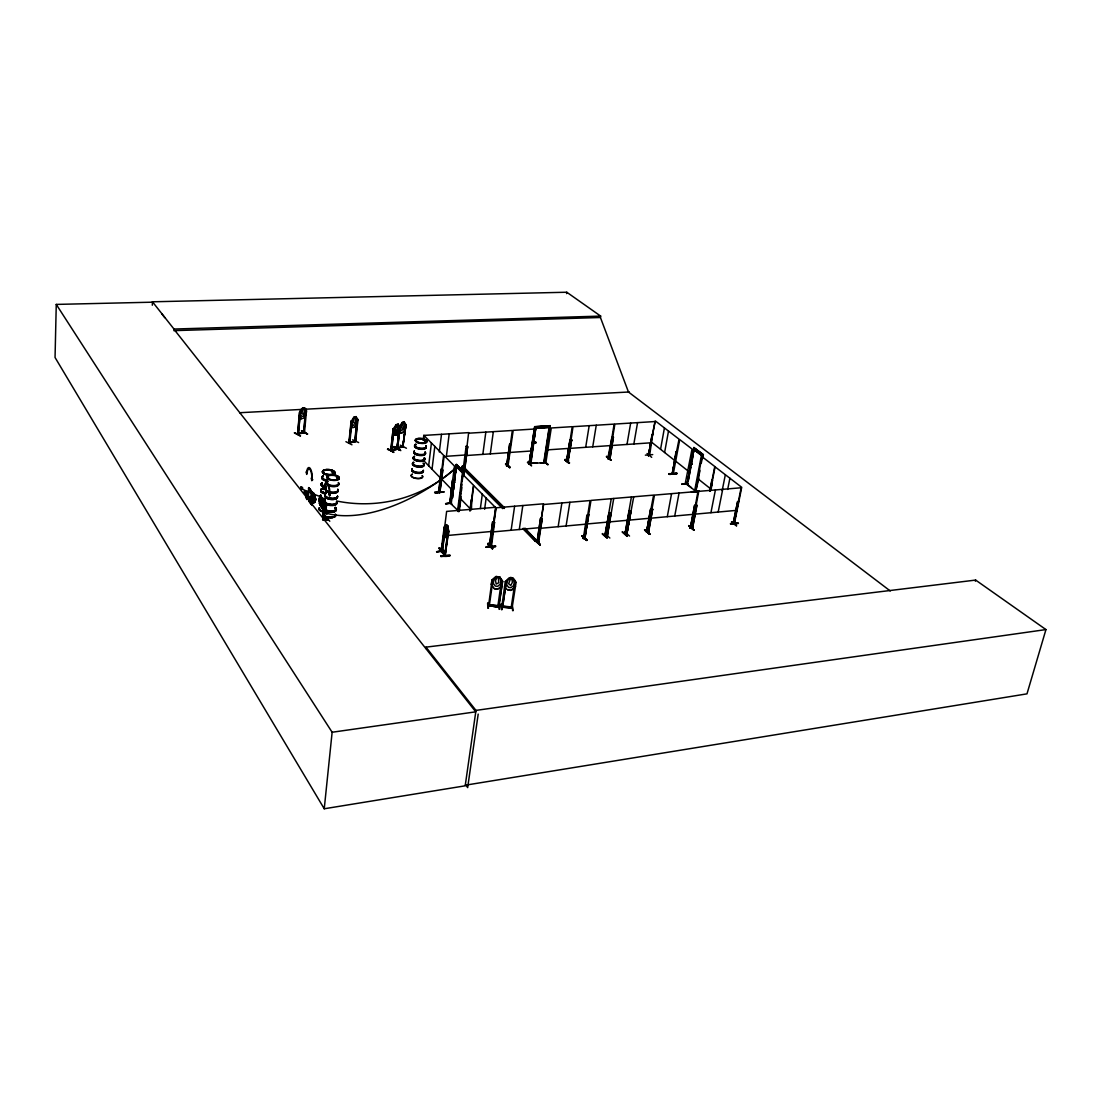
<?xml version="1.0" encoding="UTF-8"?>
<svg xmlns="http://www.w3.org/2000/svg" width="1101" height="1101" viewBox="0 0 1101 1101"><rect width="100%" height="100%" fill="white"/><g stroke="black" fill="none" stroke-linecap="round" stroke-linejoin="round"><path stroke-width="1.5" d="M152.599 302.183L56.261 304.413L55.05 357.495L324.244 808.767L465.2 785.811L475.962 710.406L425.977 647.14L975.651 580.076L1045.95 629.579L1026.985 693.85L465.296 785.206M306.89 492.353L306.904 499.455M489.917 546.344L493.441 521.819L492.629 521.888L489.326 546.013L490.179 545.972M152.31 305.225L152.475 301.798L566.781 292.233L600.651 316.097L600.43 317.501L628.465 392.011L890.269 590.976M152.475 301.798L173.972 329.048L173.889 330.644L600.43 317.501M394.186 428.55L393.181 428.716L390.676 450.777L397.282 449.084L400.337 426.197L397.475 449.249L390.924 450.901L393.181 428.716M399.58 427.216L396.869 449.387L398.823 433.326M405.526 424.821L402.856 446.951L405.966 424.807M687.96 483.821L681.904 483.862M320.405 504.63L320.529 504.74A6.248 2.642 5.3 0 1 320.033 502.111M499.083 605.784L498.12 605.633L497.776 606.761L501.423 580.984L502.538 581.314L499.593 576.993L496.028 576.594L491.858 580.282L491.294 584.328M300.394 411.912L299.486 412.228L297.518 434.276L304.482 432.652L306.505 410.673M298.426 433.436L297.71 434.386L299.678 412.338C300.215 408.746 305.376 405.099 306.422 410.714L306.188 414.169L303.559 418.201L301.261 418.779L299.431 415.82M300.545 435.872L294.655 432.693M301.454 431.041L307.317 434.097L301.812 430.904M301.536 430.615L307.688 434M303.546 432.665L305.527 410.742L306.339 410.687M303.848 432.803L305.775 410.59M303.642 432.665L304.303 431.716L304.371 432.679M304.358 492.491L304.468 491.142L305.541 492.133C306.023 495.56 303.174 490.619 305.417 493.496M304.605 492.477L304.729 491.115M305.156 493.509L304.468 491.142M306.711 492.505L307.055 491.5L307.702 493.152L306.312 492.78L307.083 492.959M305.954 497.611L306.532 492.808M306.174 497.9L306.326 492.532M306.436 497.969L306.601 493.152M306.615 499.083L306.807 491.514M337.897 477.793L337.58 477.022L336.534 477.655M306.931 499.496L307.729 492.904L306.973 492.477M308.156 496.083L308.5 496.854L308.652 487.592L314.336 495.257L309.009 487.743M313.62 502.056L313.276 503.226L307.95 495.491L308.61 496.661L307.785 496.386L308.913 488.17M311.583 504.671L309.051 501.23L312.312 505.4M310.909 496.51C314.143 508.001 309.821 496.744 311.28 493.496C315.037 489.766 315.904 499.441 315.12 501.822L313.441 503.033L312.051 501.175M315.106 500.528L313.455 496.262L313.193 499.193L314.996 500.542M319.18 500.859L319.469 497.817L321.272 496.592L323.873 503.171L323.584 506.226L321.767 507.437L319.18 500.859L321.671 505.4L322.896 502.565L321.148 498.175A6.262 2.629 5.3 0 1 320.639 495.574M324.492 511.084L319.909 504.437L325.91 511.497L326.667 503.377L325.841 502.992L326.171 504.313L320.652 496.455L326.309 502.896M326.171 504.313L320.652 496.455M323.887 509.887L320.24 504.409M326.102 504.23L320.983 496.427M321.767 508.249L322.166 506.845L322.882 509.295L321.767 508.249L322.166 506.845M322.621 509.309L323.006 507.905M322.593 498.464L323.556 506.13L321.753 507.313M323.653 508.139L325.07 508.786L324.217 508.855A6.193 2.629 5.3 0 0 332.984 510.947A6.207 2.642 5.3 0 0 335.172 507.244A6.193 2.629 5.3 0 1 332.984 510.947A6.207 2.642 5.3 0 1 324.313 508.855M322.634 519.741L323.873 508.428M323.033 518.433L324.038 508.621L323.144 520.112L328.208 519.672M324.052 508.111L324.41 507.093L323.419 519.576M445.065 555.399L448.713 531.494M325.07 508.786L324.355 507.781L324.864 508.8M325.263 511.043L326.268 503.997L325.511 511.704L319.909 504.437M325.469 511.704L326.254 502.964M327.795 518.846L323.047 519.507M327.781 519.218L322.896 519.369M333.851 472.535L332.571 472.178M333.52 472.453L332.64 472.081M333.768 472.136L332.929 472.068M329.791 521.255L326.336 517.195M444.735 555.427L448.024 530.751L447.832 526.195L446.345 524.613L444.914 530.723L446.442 534.976L447.653 533.668M444.9 554.601L445.134 554.973M345.92 441.68L351.962 444.79M352.086 420.871L351.095 421.132L348.838 443.18L355.637 441.529L354.701 441.584L356.985 419.591L357.88 419.577L356.985 419.591M349.788 443.125L351.976 420.816L349.1 443.29L351.315 421.229L353.848 417.169L356.105 416.591L356.779 419.853M328.208 477.806L327.754 478.357L328.676 478.123M352.623 439.808L358.637 442.561M355.43 441.377L357.577 419.44M355.637 441.529L357.949 419.522M441.088 551.436L445.148 555.895M328.291 477.972L328.69 478.398M324.244 808.767L332.13 732.248L56.261 304.413M323.267 472.99L324.038 472.962M387.855 448.781L393.745 452.442L387.841 448.781M391.213 450.598L394.034 428.468L391.626 450.722M391.557 450.736L391.502 449.786M394.832 435.322L392.919 432.349L394.832 435.322L396.002 424.793L393.442 428.881M393.497 447.034L400.035 450.061L393.814 446.841M394.585 447.102L400.805 450.626M438.845 491.018L439.051 492.216L443.607 455.264L423.802 435.335L423.224 440.18M439.175 491.363L438.391 490.977L439.01 492.175M397.062 434.675L399.704 430.711L397.089 434.757L394.805 435.198L397.089 434.757L398.273 424.243L395.961 424.848L394.254 431.248L395.493 432.954L396.952 432.597L398.631 430.147M396.993 449.346L399.154 427.257L400.103 427.202M405.498 428.289L403.035 432.363L400.929 432.996L399.168 430.009L400.2 426.417M397.819 447.777L397.654 448.41M400.255 445.134L406.434 448.245M441.515 468.943L438.749 492.23L441.212 468.971M402.994 446.125L402.787 446.951L405.87 424.862M402.622 446.772L406.035 424.835L404.218 421.889L404.893 425.179M423.321 440.262L423.899 435.418L468.654 432.624L464.237 469.177M428.661 465.778L431.413 443.001M432.032 469.274L434.812 446.428M439.313 452.002L441.501 434.317M434.606 492.574L443.386 492.037L434.689 492.161M435.418 492.794L444.047 491.775L435.322 492.766M442.492 473.292L442.74 469.714L439.767 492.821L442.065 476.678M449.194 433.835L446.387 456.296L465.737 454.961M445.63 550.596L436.615 551.807L445.905 550.39M425.798 648.503L425.977 647.14M443.084 552.743C436.381 542.752 438.941 550.541 445.313 555.055M441.171 550.596L442.561 550.5L441.184 550.486L441.061 551.477L444.198 527.131L445.01 527.503L444.198 527.131M440.785 555.881C449.153 557.849 457.039 553.445 440.813 555.964M441.694 549.482L442.698 549.578L441.529 551.876L446.634 511.401L495.643 507.272L490.413 546.399M441.35 551.794L445.052 527.173M444.721 532.898L442.437 550.528L444.584 532.733M452.483 480.05L450.075 503.267M439.478 547.706L443.497 552.633M452.772 480.022L450.061 503.308L449.827 502.51M453.254 481.77L454.355 482.389M458.291 510.809L451.176 504.038L456.268 464.484L464.374 472.191L463.948 475.467M454.176 482.169L454.754 480.6M445.107 555.922L448.424 530.792M452.291 498.395L456.64 464.457M447.832 526.195L448.602 531.494L447.901 531.122L445.107 555.881M452.635 497.666L453.048 494.459M453.653 489.642L454.245 485.981M454.741 482.321L454.699 482.059M455.305 477.793L453.97 481.701M455.814 472.893L456.654 466.287M447.859 526.113L444.859 536.242L446.263 537.77L448.258 535.389L448.754 531.508L447.763 526.127L446.455 524.723M461.663 467.209L462.31 466.163L466.48 470.292L462.365 466.191M457.534 510.864L462.461 472.99L456.007 466.384L463.232 472.935L462.172 481.178M502.758 508.621L463.191 469.081L466.136 446.277L467.003 446.359L466.136 446.277M458.47 511.222L462.737 474.38L473.485 485.197L470.058 510.933M463.328 468.627L463.576 467.801C463.727 467.54 463.59 468.214 465.007 468.517M458.126 511.525L461.801 484.468M464.016 468.186L464.168 467.608M458.429 511.497L460.741 493.62M460.755 496.138L458.759 511.428L460.782 496.785M461.415 491.032L461.856 487.633M463.411 475.742L463.851 472.343L456.337 464.801M464.209 469.164L466.879 446.827L467.622 446.772L464.801 469.136L463.92 468.998L493.606 497.693M463.562 475.494L463.989 472.219L456.268 464.484M464.677 468.957L467.622 446.772M460.947 498.395L459.241 511.497L458.346 510.988M461.622 467.251L465.847 470.953L462.117 466.783M469.866 510.74L471.379 499.427M470.567 510.121L473.719 485.582L496.083 508.084L490.702 546.812L493.922 522.686M470.87 510.093C472.384 509.116 470.733 498.354 472.164 500.377M482.83 454.383L485.83 432.129M480.366 508.552L482.307 494.225M490.303 453.873L493.331 431.661M484.619 509.268L486.147 498.092M486.119 547.28C497.721 547.266 500.418 544.747 486.133 546.784M488.335 543.853L492.546 548.821L487.784 544.348M489.532 546.013L492.629 521.888M493.771 522.535L494.583 522.452L491.459 546.578L491.583 545.683L490.083 545.573M492.519 547.61L488.183 543.11L492.904 547.995M505.51 464.099L509.873 467.732L505.951 464.071M506.199 463.411L510.066 467.072M495.092 545.89L495.257 546.633M507.382 466.026L506.639 466.067L509.694 443.978L510.547 444.061L507.396 466.04L512.323 430.477L468.654 433.202M506.639 466.067L507.644 465.2L506.639 465.104M492.973 580.021L489.271 605.977C486.339 602.591 495.684 608.812 498.918 606.665M534.618 429.018L513.204 430.353L508.043 465.613M492.931 580.365L491.996 580.337L488.527 605.908L488.472 604.944M488.445 608.316L488.087 603.059M478.192 714.109L467.664 787.6L465.833 785.123M499.73 609.362L498.918 603.761M491.858 580.282L496.028 576.539L499.661 576.896L502.662 581.342L498.753 606.912L502.538 581.314M499.138 609.362L498.849 603.706M511.125 530.269L514.607 506.24M500.859 604.38L501.808 609.61L501.505 603.967L500.845 604.435M512.282 608.179L501.739 607.188L501.973 606.004L502.84 606.321M506.432 581.383L502.579 606.995M506.377 581.755L502.579 607.023M527.434 462.324L531.604 465.874L527.64 462.255M519.287 529.512L522.81 505.538M550.156 426.059L535.031 427.009L529.044 464.237L534.687 426.651L529.113 464.264L532.512 442.272M537.137 462.929L530.572 463.383L544.059 462.792L549.399 427.422L535.829 427.904L530.476 463.549L535.747 427.821L549.193 426.995L543.729 462.599L544.844 462.516L550.211 425.688L534.687 426.651M530.902 463.7L535.802 427.904L549.055 427.119M535.292 442.74C537.123 441.639 535.292 444.639 534.907 442.244M535.251 442.905L535.196 442.189M512.405 607.078L511.428 606.94L511.098 608.055L514.938 582.594C517.952 583.337 511.993 575.438 509.446 577.86L505.276 581.603L501.739 607.188M513.094 610.697L512.13 605.013L512.598 610.587M566.575 293.609L566.781 292.233M545.835 462.874L551.284 427.972L572.231 426.665L566.809 461.512M524.929 528.108L536.82 540.811L535.114 540.963L523.236 528.26M535.045 540.646L535.609 540.109L539.999 544.995L535.058 540.632L539.944 544.871M535.788 539.779L540.192 544.155M544.912 461.594L547.83 464.691M544.844 461.938L547.94 464.292M541.32 518.31L540.522 518.392L536.985 542.215L538.774 541.761M538.045 542.876L542.174 518.956L541.389 519.025L537.88 542.889L538.1 542.009M583.365 538.568C584.796 536.366 582.223 538.279 583.957 538.499L590.053 500.556L543.605 504.492L537.687 542.71L538.595 542.6L542.174 518.956M538.94 541.912L538.706 542.807M565.556 459.337L565.061 459.819L569.616 462.915M566.451 461.525L570.015 439.781L566.547 461.333M567.813 461.649L573.015 426.679L614.152 424.105L608.454 458.525M568.322 461.443L567.538 461.498L571.639 439.863L567.786 461.636M571.639 439.863L568.116 461.415M558.152 526.691L561.882 502.951M566.093 525.961L569.878 502.262M585.691 447.295L589.186 425.66M592.737 446.813L596.26 425.22M586.792 540.44L581.782 535.733L586.406 540.398M582.319 535.843L587.012 539.738M583.984 537.453L582.98 538.389L584.039 538.485L587.851 515.062L586.916 514.979L583.337 538.54M588.457 514.607L585.03 537.949M650.512 509.102L646.521 532.237L653.609 495.106L590.989 500.405L584.796 538.183L588.842 514.58M585.168 537.095L585.14 538.141M611.22 460.301L606.486 456.392L611.124 460.259M607.009 456.392L606.417 456.832L610.821 460.287M608.578 457.755L607.931 458.718M611.95 437.193L607.752 458.704L608.468 457.741M648.296 455.621L655.012 421.545L614.881 424.05L609.17 458.608L609.995 457.644M610.009 458.539L613.367 437.097L610.009 458.553M602.495 533.531L607.133 537.825M605.247 536.228L609.046 512.777L604.697 536.063L605.385 535.568M604.958 533.765L609.844 538.017M604.931 536.228L611.261 498.684M610.752 512.639L607.036 536.063M607.367 536.008L610.917 512.777M606.94 536.022L611.124 512.598M607.325 536.036L613.725 498.478M626.992 444.46L630.667 423.073M633.859 443.978L637.562 422.633M622.45 531.645L627.157 535.898M629.538 536.049L624.817 531.811M629.125 511.002L625.107 534.109M631.396 496.991L624.914 534.315M631.066 510.823L626.827 534.164L630.694 510.864M633.736 496.785L626.744 534.123L630.859 511.002M645.365 455.153L652.714 454.603M651.696 457.342L647.058 453.502M652.04 434.523L652.865 434.592L652.04 434.523L648.558 455.773L649.053 454.121L649.673 455.236L652.714 433.835L653.361 434.124M648.544 455.759L652.205 434.647M648.434 455.745L655.274 420.899L679.056 439.175L672.188 473.416M660.559 449.304L664.426 427.931M646.548 532.251L650.677 509.24M646.493 531.205L646.893 532.251M691.167 528.219L697.965 491.418L654.448 495.106L647.801 532.347L648.682 531.274M648.406 532.113L652.632 509.144L648.585 532.32L647.636 532.168L648.53 532.113M649.301 534.15L644.498 529.898L649.329 533.751M664.605 452.497L668.513 431.069M644.856 530.2L650.127 534.384L645.379 529.705M669.656 474.462L677.211 473.416L669.656 474.338M676.207 452.002L672.436 473.843L675.945 452.029L676.62 452.332L675.945 452.029M676.358 452.346L672.339 473.788M673.234 474.187L679.716 439.574L692.034 449.029L685.194 483.779M667.289 516.699L671.569 493.661M674.734 516.025L679.056 493.028M690.382 463.961L691.414 463.879M686.983 484.247L693.809 447.556L703.374 454.603L702.727 457.961M695.295 490.798L686.983 484.619L693.878 447.859L702.878 454.754M691.469 487.688L687.203 484.123L694.139 447.543M688.084 481.412L690.836 466.879L688.139 481.44M692.983 455.566L691.043 464.127M691.483 464.416L693.08 455.429M694.249 449.236L693.658 452.332L694.208 449.112L702.204 455.236L695.405 492.009L699.823 471.366M691.745 464.388L691.524 463.535M691.923 464.278L691.621 463.838M698.942 491.307L691.373 491.954L699.066 491.335M694.621 490.853L701.433 455.36L693.685 449.332L701.433 455.36M694.002 530.145L688.731 525.631M695.35 491.982L699.617 469.989L695.144 491.803M701.282 463.067L703.044 454.63L693.809 447.556M695.832 491.363L698.86 478.04M690.107 528.136L691.139 527.228M690.272 528.287L694.566 505.414L695.46 505.497L690.355 528.274L694.566 505.414M691.965 528.15L696.066 505.29L696.961 505.359L692.543 528.108L691.813 528.163L698.75 491.349L741.124 487.771L733.872 524.131L732.963 524.048L737.615 501.588L733.142 524.186M696.782 505.221L692.515 528.095C693.589 526.76 690.85 527.228 692.777 527.269M694.167 530.131L688.689 525.59L693.644 529.719M709.663 491.239L711.907 479.83M709.925 491.225L714.769 466.494L701.929 456.626M710.53 490.151L715.086 466.852L741.73 487.316L734.408 523.539L733.569 523.113L734.367 523.484M710.695 490.509L712.443 480.353L710.971 490.495M710.929 512.708L715.416 489.945M722.16 490.674L725.339 474.724M718.182 512.048L722.71 489.326M727.665 489.436L729.908 478.233M730.513 523.498L738.427 523.374L730.665 524.076M736.5 509.047L734.009 524.117M733.913 524.117L738.661 501.093M736.555 525.59L731.807 521.957M302.197 487.674C298.701 484.481 301.991 490.151 301.715 488.17M308.968 488.073L314.336 495.257M325.263 513.272C327.162 509.433 328.717 515.887 325.373 513.823C322.442 512.061 328.015 509.543 326.446 512.942M435.308 492.821L443.896 492.078M975.335 581.245L975.651 580.076M307.881 495.67L313.358 502.414M446.855 525.727L445.754 530.242L446.469 532.746L447.336 530.008L446.758 525.727M395.658 428.33L397.433 424.972L397.846 427.794M505.91 463.865L510.024 467.512M691.593 527.998L692.268 527.888M607.064 538.169L602.219 533.971M353.875 417.251L352.182 423.624L353.435 425.316L354.88 424.945L356.518 422.481M300.174 435.955L294.311 432.886M436.588 551.684L445.809 550.775M393.883 446.483L400.062 449.607M399.677 450.144L393.773 446.91M647.925 531.329L648.861 531.453L647.897 531.301M387.442 449.304L393.786 451.988M510.603 578.617L508.634 583.723L510.768 585.526L512.405 582.291L511.772 578.727L510.603 578.672M465.792 470.884L461.966 467.196L465.847 470.953M492.601 548.326L488.266 543.908M569.162 463.37L565.061 459.791M535.54 540.164L540.013 544.513M535.471 540.536L539.999 544.995M536.958 541.21L538.086 541.265L537.164 541.375M538.017 542.036L536.834 542.064L537.976 541.816M650.072 534.315L645.2 530.131M693.726 530.159L688.689 525.989M397.667 429.335L396.043 431.055L395.479 429.872M324.589 508.029L324.41 507.093A6.289 2.67 5.3 0 0 323.914 507.836M512.282 607.078L512.061 608.206L516.052 582.622L513.08 578.218C508.621 575.906 506.969 581.438 506.721 584.81L508.676 587.425L511.015 587.659L513.727 585.498L514.181 582.47L512.997 578.328M399.498 426.555L402.113 422.509L404.177 421.986M487.853 608.234L487.619 603.073M501.423 604.009L501.808 609.61M501.354 604.394L501.753 609.472M404.604 427.794L401.576 430.629L400.392 428.936L402.058 422.55L404.246 422.027M534.508 441.68L534.604 442.451M425.275 441.143L424.353 440.634L425.619 441.24M424.449 440.73L424.532 441.129M416.316 441.584L417.031 441.611M416.343 441.184L416.935 441.143M444.46 527.007L446.442 524.599M336.851 477.132L337.787 477.834M327.947 478.274L328.304 478.164M396.773 448.396L397.654 448.382L396.704 448.465M354.77 440.758L355.183 440.882M391.695 449.951L396.883 448.795M505.428 581.837L509.488 578.025M502.07 585.388L497.927 589.063L494.294 588.65L491.418 584.301M313.152 494.266L312.134 495.147L312.615 500.115L315.189 501.726M303.587 431.895L304.482 431.853M511.456 607.215L512.419 607.257M321.286 496.702L319.496 497.913L321.148 498.175M313.441 502.909L315.23 501.822M734.532 522.658L733.72 522.342M337.057 477.765L337.732 477.256M332.681 471.834L332.075 472.357L333.507 472.535M323.281 472.824L323.969 473.169M691.318 527.393L690.437 527.462M502.703 606.087L511.428 606.94M501.616 606.954L512.268 608M498.01 605.674L498.959 605.963M397.846 447.584L396.924 447.598L402.801 446.373M396.924 448.382L403.448 446.772M402.677 446.001L403.434 446.001M349.32 442.478L349.788 442.327M489.298 544.954L490.44 545.036L489.491 545.16M491.583 545.711L490.509 545.972M303.67 431.881L304.468 431.895M463.48 468.613L502.854 507.905M529.595 463.411L530.476 463.549M324.836 508.758L323.584 519.658M332.598 471.944L332.736 472.508M424.546 440.606L425.275 440.744M400.86 432.968L403.104 432.404M354.962 441.116L348.976 442.354M355.017 427.023L352.774 427.56M351.948 421.091L351.095 421.132M303.587 432.142L297.573 433.45L298.261 433.299M303.78 432.253L298.316 433.505M391.433 449.814L390.759 449.979L396.677 448.685M399.746 427.105L398.204 424.202L395.933 424.766M690.244 528.108L690.767 528.026M507.492 465.228L506.735 465.09M463.851 468.379L464.939 468.31M349.581 442.203L349.113 443.263M332.13 732.248L475.756 711.824L175.018 330.603M475.962 710.406L1045.95 629.579M333.383 472.453L332.612 472.508M627.088 536.366L622.175 532.086M644.663 529.939L649.356 533.792M445.134 554.766L438.927 548.243M487.757 544.403L492.546 548.821L488.142 544.307M489.422 546L490.317 545.697M537.949 541.788L538.65 541.733M486.064 547.28L495.257 546.55M690.396 527.283L690.988 528.053M738.193 523.126L730.445 523.897M446.359 537.632L448.258 535.389M446.263 537.77L444.9 536.159M535.237 540.233L536.93 540.068M444.116 530.875L444.955 536.228M492.78 522.053L493.441 521.819M541.541 519.177L542.339 519.108M652.797 509.281L651.888 509.212L647.994 532.347M694.731 505.565L695.46 505.497M696.231 505.428L696.961 505.359M737.615 501.588L738.496 501.671L737.794 501.726M492.45 531.962L539.903 527.64M587.094 523.966L649.411 518.268M539.958 528.356L586.172 524.131M650.237 518.254L693.561 514.291M694.332 514.222L736.514 510.369M443.524 535.843L492.271 531.398M691.538 491.679L699.121 491.032M451.382 502.73L445.657 503.804M451.341 503.102L445.575 503.666L451.424 503.253M681.808 484.289L688.139 483.766M328.222 519.383L323.501 519.713L324.148 507.107M323.653 520.333L328.359 519.92M676.344 473.444L668.885 474.091L676.358 473.513M568.818 463.136L564.909 459.571M669.711 474.049L677.184 473.444M319.593 499.111L321.63 500.446L322.015 503.088L321.354 503.391L319.496 500.088M451.176 504.038L451.933 503.983M462.668 466.535L466.15 470.265M464.127 468.173L464.705 468.131M568.584 460.782L567.607 460.686L568.543 461.002M609.871 457.617L609.348 458.608M306.312 492.78L307.729 492.904M312.863 492.381C321.093 511.304 311.707 488.885 308.486 488.404M463.191 469.081L464.801 468.957M571.075 440.028L571.777 439.987M613.518 437.207L612.844 437.262M462.461 472.99L463.232 472.935L456.626 466.15M467.003 446.951L467.746 446.896M465.737 455.566L509.199 452.566M510.066 452.442L531.384 450.983M547.968 449.841L568.818 448.396M569.602 448.41L610.546 445.588M611.275 445.533L651.228 442.781M540.426 462.709L544.059 462.792M535.182 442.396L536.132 442.464M534.866 426.803L550.211 425.688M536.159 428.206L549.399 427.422M239.633 412.724L629.373 391.97M173.972 329.048L600.651 316.097M498.12 605.633L489.463 604.821M498.739 606.885L488.527 605.88M537.192 542.215L540.522 518.392M337.525 477.999L336.562 477.449L337.539 477.573M498.354 577.406L497.184 577.282L495.491 580.626L496.207 584.08L498.739 582.746L498.354 577.461M505.414 581.658L506.391 581.92M507.74 589.875C516.878 590.893 502.785 590.783 504.808 585.622M501.987 606.266L511.181 607.229M537.756 541.953L543.536 503.79L495.835 507.822L490.303 546.784M491.321 546.399L491.445 545.532M441.391 551.34L445.492 555.84M498.134 605.894L488.417 604.738M695.337 490.963L696.286 491.431M505.593 464.03L509.502 467.65M736.555 525.975L731.491 521.929M399.168 430.092L400.97 432.899M449.662 503.322L454.465 466.053L444.185 455.704L439.505 492.642M356.05 416.687L357.88 419.577M357.453 422.977L355.045 427.105M355.651 440.717L354.907 441.694L357.426 419.481M301.371 418.71L299.362 415.793M534.88 442.643L535.926 442.341L534.948 442.643M651.489 442.12L675.051 460.769M675.697 461.181L687.905 470.843M697.704 478.591L710.42 488.665M564.744 459.571L568.997 463.204M544.665 462.007L547.871 464.746M509.694 443.978L506.584 465.929M581.782 535.733L586.792 540.481M582.14 535.884L586.929 540.233M464.883 468.269L504.506 507.767M502.001 506.075L504.409 508.469M529.622 533.627L536.82 540.811M523.126 528.989L535.114 540.963M494.583 522.452L493.317 522.438L494.019 522.796M424.353 461.305L440.73 478.302M441.308 478.756L451.493 489.326M459.681 497.817L470.333 508.868M454.644 482.541L454.355 481.853M308.184 496.358L313.606 503.198M307.84 496.358L313.276 503.226M161.778 313.813L164.833 317.68M309.023 501.23L311.555 504.382M450.034 555.427L440.964 556.624M398.218 424.339L398.92 427.518M499.661 576.896L500.776 581.149L500.336 584.177L497.638 586.338L495.299 586.104L493.317 583.475L493.743 580.447L496.028 576.539M497.872 588.897L494.294 588.705M458.236 466.04A123.711 65.73 -36.2 0 1 326.185 513.135M457.741 465.971A136.318 135.244 41.8 0 1 336.851 501.038M320.157 496.523A136.318 135.244 41.8 0 1 301.316 488.514M424.958 452.883A5.822 2.271 6.8 0 1 419.687 455.539A5.822 2.271 6.8 0 1 414.279 451.85M425.481 453.144A5.904 2.298 6.8 0 1 418.958 455.112A5.904 2.298 6.8 0 1 414.251 451.465M424.339 458.112A5.822 2.298 6.8 0 1 422.165 460.741A5.822 2.298 6.8 0 1 414.774 459.64A5.822 2.298 6.8 0 1 414.416 456.64M424.367 457.768A5.794 2.285 6.8 0 1 422.206 460.369A5.794 2.285 6.8 0 1 414.843 459.282A5.794 2.285 6.8 0 1 414.471 456.282M424.367 457.892A5.822 2.298 6.8 0 1 422.192 460.521A5.822 2.298 6.8 0 1 414.802 459.42A5.822 2.298 6.8 0 1 414.43 456.42M425.826 446.249A5.904 2.285 6.8 0 1 423.624 448.864A5.904 2.285 6.8 0 1 416.123 447.735A5.904 2.285 6.8 0 1 415.751 444.749M425.082 451.837A5.822 2.271 6.8 0 1 419.811 454.493A5.822 2.271 6.8 0 1 414.403 450.791M425.702 446.621A5.822 2.257 6.8 0 1 423.541 449.194A5.822 2.257 6.8 0 1 416.137 448.093A5.822 2.257 6.8 0 1 415.765 445.134M425.11 452.194A5.904 2.298 6.8 0 1 419.77 454.878A5.904 2.298 6.8 0 1 414.293 451.135M425.867 445.919A5.904 2.285 6.8 0 1 423.665 448.534A5.904 2.285 6.8 0 1 416.164 447.419A5.904 2.285 6.8 0 1 415.779 444.419M425.839 445.561A5.822 2.257 6.8 0 1 423.665 448.135A5.822 2.257 6.8 0 1 416.261 447.034A5.822 2.257 6.8 0 1 415.889 444.075M422.825 470.636A5.794 2.326 6.7 0 1 417.568 473.361A5.794 2.326 6.7 0 1 412.214 469.618M423.362 470.898A5.877 2.353 6.7 0 1 416.852 472.935A5.877 2.353 6.7 0 1 412.173 469.232M422.22 475.825A5.794 2.34 6.7 0 1 420.045 478.495A5.794 2.34 6.7 0 1 412.696 477.407A5.794 2.34 6.7 0 1 412.338 474.338M422.247 475.604A5.794 2.34 6.7 0 1 420.073 478.288A5.794 2.34 6.7 0 1 412.724 477.187A5.794 2.34 6.7 0 1 412.366 474.132M424.257 458.69A5.794 2.285 6.8 0 1 419.742 461.415A5.794 2.285 6.8 0 1 413.233 458.195M413.618 457.658A5.794 2.285 6.8 0 1 414.361 457.218M424.312 458.36A5.822 2.298 6.8 0 1 419.784 461.099A5.822 2.298 6.8 0 1 413.247 457.865M413.632 457.328A5.822 2.298 6.8 0 1 414.389 456.874M423.692 464.058A5.877 2.34 6.8 0 1 421.49 466.728A5.877 2.34 6.8 0 1 414.031 465.613A5.877 2.34 6.8 0 1 413.659 462.558M423.362 470.223A5.794 2.312 6.7 0 1 416.949 472.233A5.794 2.312 6.7 0 1 412.325 468.572M423.568 464.429A5.794 2.298 6.8 0 1 421.408 467.058A5.794 2.298 6.8 0 1 414.045 465.957A5.794 2.298 6.8 0 1 413.687 462.943M423.39 470.581A5.877 2.353 6.7 0 1 416.894 472.618A5.877 2.353 6.7 0 1 412.214 468.916M422.949 463.136A5.877 2.34 6.8 0 1 422.33 466.246A5.877 2.34 6.8 0 1 414.43 465.475A5.877 2.34 6.8 0 1 413.701 462.241M423.706 463.383A5.794 2.298 6.8 0 1 418.435 466.081A5.794 2.298 6.8 0 1 413.054 462.351M327.08 480.036A6.193 2.532 5.4 0 1 322.345 478.027A6.193 2.532 5.4 0 1 323.419 475.604M326.405 487.082A6.289 2.587 5.3 0 1 321.809 483.064M326.983 481.137A6.193 2.532 5.4 0 1 321.96 477.806M322.455 477.215A6.193 2.532 5.4 0 1 323.322 476.719M326.997 480.793A6.289 2.574 5.4 0 1 322.18 478.756A6.289 2.574 5.4 0 1 323.281 476.306M326.364 487.426A6.289 2.587 5.3 0 1 321.781 483.408M327.038 480.449A6.289 2.574 5.4 0 1 322.221 478.426A6.289 2.574 5.4 0 1 323.309 475.962M325.868 492.918A6.166 2.56 5.3 0 1 321.148 490.895A6.166 2.56 5.3 0 1 322.221 488.445M325.827 493.289A6.179 2.56 5.3 0 1 320.831 489.917A6.193 2.574 5.3 0 0 325.813 493.372A6.193 2.574 5.3 0 1 320.804 489.931A6.193 2.574 5.3 0 0 325.813 493.372M325.841 493.083A6.193 2.574 5.3 0 1 320.831 489.697M321.313 489.092A6.193 2.574 5.3 0 1 322.18 488.596M324.616 505.854A6.248 2.642 5.3 0 1 323.061 505.524M320.584 504.451A6.248 2.642 5.3 0 1 320.061 501.781M325.194 499.964A6.166 2.587 5.3 0 1 323.653 499.648M320.474 497.941A6.166 2.587 5.3 0 1 320.694 495.973M325.208 499.634A6.262 2.629 5.3 0 1 322.276 498.822M324.589 506.199A6.248 2.642 5.3 0 1 323.033 505.868M324.671 505.428A6.152 2.601 5.3 0 1 323.144 505.111M320.708 504.052A6.152 2.601 5.3 0 1 319.703 502.028M325.249 499.29A6.262 2.629 5.3 0 1 320.68 495.23M324.575 506.529A6.152 2.601 5.3 0 1 321.685 505.744M320.597 505.153A6.152 2.601 5.3 0 1 320.088 502.51M324.093 511.621A6.138 2.615 5.2 0 1 319.62 507.602A6.166 2.629 5.2 0 0 324.066 511.8M325.304 498.863A6.166 2.574 5.3 0 1 320.804 494.872M320.79 490.523A6.166 2.56 5.3 0 0 325.772 493.895A6.166 2.56 5.3 0 1 320.79 490.551M337.649 490.248A6.234 2.587 5.4 0 1 331.58 493.276A6.234 2.587 5.4 0 1 326.199 489.161M337.773 489.849A6.317 2.629 5.4 0 1 331.621 492.918A6.317 2.629 5.4 0 1 326.157 488.748M337.484 496.468A6.234 2.601 5.4 0 1 331.043 498.836A6.234 2.601 5.4 0 1 325.18 495.312M337.512 496.234A6.234 2.601 5.4 0 1 331.071 498.602A6.234 2.601 5.4 0 1 325.194 495.078M338.42 483.215A6.331 2.601 5.4 0 1 335.695 486.174A6.331 2.601 5.4 0 1 327.685 484.977A6.331 2.601 5.4 0 1 327.671 481.605M337.759 489.133A6.234 2.587 5.4 0 1 331.69 492.161A6.234 2.587 5.4 0 1 326.309 488.046M338.668 484.289A6.248 2.574 5.4 0 1 332.227 486.614A6.248 2.574 5.4 0 1 326.336 483.119M326.832 482.513A6.248 2.574 5.4 0 1 327.699 482.018M337.801 489.505A6.317 2.629 5.4 0 1 331.649 492.574A6.317 2.629 5.4 0 1 326.185 488.404M338.447 482.871A6.331 2.601 5.4 0 1 335.722 485.83A6.331 2.601 5.4 0 1 327.726 484.633A6.331 2.601 5.4 0 1 327.699 481.261M338.406 482.499A6.248 2.574 5.4 0 1 334.732 485.527A6.248 2.574 5.4 0 1 326.736 483.367M326.378 482.678A6.248 2.574 5.4 0 1 327.809 480.903M335.172 507.946A6.289 2.67 5.3 0 1 334.305 511.415A6.289 2.67 5.3 0 1 326.034 510.864M324.162 509.584A6.289 2.67 5.3 0 1 323.818 508.868M323.983 508.153A6.193 2.629 5.3 0 1 324.052 507.465A6.207 2.642 5.3 0 0 323.969 508.153A6.289 2.67 5.3 0 1 324.382 507.547M323.322 514.745A6.207 2.656 5.3 0 1 323.887 513.438M324.478 515.75A6.179 2.642 5.3 0 0 332.392 517.181A6.179 2.642 5.3 0 0 335.296 514.126A6.207 2.656 5.3 0 1 332.378 517.332A6.207 2.656 5.3 0 1 324.451 515.901M323.735 515.075A6.179 2.642 5.3 0 1 323.942 513.066M323.35 514.525A6.207 2.656 5.3 0 1 323.914 513.204M323.35 514.731A6.179 2.642 5.3 0 1 323.914 513.424M337.457 496.73A6.234 2.615 5.4 0 1 331.029 499.083A6.234 2.615 5.4 0 1 325.153 495.56M336.576 502.056A6.303 2.656 5.4 0 1 330.438 505.18A6.303 2.656 5.4 0 1 325.001 500.969M336.452 502.455A6.221 2.615 5.4 0 1 330.396 505.524A6.221 2.615 5.4 0 1 325.043 501.382M335.199 507.616A6.289 2.67 5.3 0 1 333.699 511.249A6.289 2.67 5.3 0 1 324.96 509.928M336.603 501.726A6.303 2.656 5.4 0 1 330.465 504.836A6.303 2.656 5.4 0 1 325.029 500.638M300.298 411.953L298.357 434.234L300.435 412.049M300.848 412.104L300.614 414.733L301.935 416.439L303.422 416.068L305.073 413.618L304.495 407.824L302.197 408.333L300.848 412.104M301.977 411.815L301.839 413.357L303.188 414.361C304.275 413.357 305.115 408.127 302.954 408.65L301.977 411.815M319.565 497.817L319.29 500.845L319.593 497.9M353.545 420.706L353.393 422.247L354.687 423.224C355.733 422.247 356.669 417.018 354.55 417.527L353.545 420.706M401.755 426.032L401.576 427.56L402.815 428.55C403.819 427.573 404.851 422.371 402.773 422.853L401.755 426.032M668.913 473.691L676.551 473.705L668.94 473.76M300.738 488.183C301.949 492.298 304.275 484.908 300.738 488.183M312.629 479.761L311.789 480.683L311.28 478.109L311.748 478.687A6.923 2.34 85.9 0 0 310 469.535A6.923 2.34 85.9 0 0 307.11 472.976L306.711 474.407L306.161 471.806L306.615 472.357A8.285 2.808 85.9 0 1 310.069 468.228A8.285 2.808 85.9 0 1 312.161 479.196L312.629 479.761M330.245 495.257L329.378 496.166L328.841 493.523L329.323 494.129A7.06 2.45 85.7 0 0 327.506 484.757A7.06 2.45 85.7 0 0 324.478 488.197L324.052 489.642L323.474 486.972L323.955 487.55A8.464 2.931 85.7 0 1 327.589 483.435A8.464 2.931 85.7 0 1 329.763 494.652L330.245 495.257M515.461 586.654L511.291 590.329L515.461 586.709M445.437 526.058L444.598 526.14L445.437 526.058M351.013 424.725L352.802 427.697L350.944 424.683M417.651 442.107A5.849 2.243 6.8 0 0 426.899 441.501A5.849 2.243 6.8 0 0 418.834 438.349A5.849 2.243 6.8 0 0 417.651 442.107M417.596 442.63A5.822 2.243 6.8 0 0 426.816 442.024A5.822 2.243 6.8 0 0 418.793 438.872A5.822 2.243 6.8 0 0 417.596 442.63M417.623 442.299A5.849 2.243 6.8 0 0 426.871 441.694A5.849 2.243 6.8 0 0 418.82 438.528A5.849 2.243 6.8 0 0 417.623 442.299M324.712 473.705A6.234 2.519 5.4 0 0 334.787 472.976A6.193 2.505 5.4 0 0 326.529 469.521A6.234 2.519 5.4 0 0 324.712 473.705M334.787 472.976A6.234 2.519 5.4 0 0 326.515 469.521A6.193 2.505 5.4 0 0 324.74 473.678A6.193 2.505 5.4 0 0 334.759 472.962M324.671 474.242A6.207 2.519 5.4 0 0 334.718 473.526A6.207 2.519 5.4 0 0 326.474 470.086A6.207 2.519 5.4 0 0 324.671 474.242A6.193 2.505 5.4 0 0 334.704 473.513A6.193 2.505 5.4 0 0 326.488 470.072A6.193 2.505 5.4 0 0 324.685 474.228M324.699 473.898A6.234 2.519 5.4 0 0 334.773 473.169A6.234 2.519 5.4 0 0 326.502 469.714A6.234 2.519 5.4 0 0 324.699 473.898M321.932 482.706A6.179 2.546 5.3 0 0 326.46 486.656A6.193 2.546 5.3 0 1 321.919 482.706M322.18 488.816A6.179 2.56 5.3 0 0 321.313 489.312A6.193 2.574 5.3 0 1 322.166 488.816M321.836 483.807A6.179 2.546 5.3 0 0 326.35 487.771A6.193 2.56 5.3 0 1 321.822 483.807M322.166 488.899A6.193 2.574 5.3 0 0 321.299 489.394A6.193 2.574 5.3 0 1 322.153 488.885M319.565 507.946A6.152 2.615 5.2 0 0 324.052 511.993A6.138 2.615 5.2 0 1 319.579 507.974M329.144 479.031A6.262 2.56 5.4 0 0 339.273 478.274A6.262 2.56 5.4 0 0 330.933 474.792A6.262 2.56 5.4 0 0 329.144 479.031M331.084 498.45A6.207 2.601 5.4 0 0 337.498 496.097A6.193 2.587 5.4 0 1 331.084 498.436A6.207 2.601 5.4 0 1 325.235 494.941A6.193 2.587 5.4 0 0 331.084 498.436M329.103 479.568A6.248 2.546 5.4 0 0 339.191 478.825A6.248 2.546 5.4 0 0 330.892 475.343A6.248 2.546 5.4 0 0 329.103 479.568M329.116 479.224A6.262 2.56 5.4 0 0 339.259 478.481A6.262 2.56 5.4 0 0 330.919 474.985A6.262 2.56 5.4 0 0 329.116 479.224M334.195 511.759A6.193 2.629 5.3 0 0 335.048 508.345A6.207 2.642 5.3 0 1 334.209 511.759A6.207 2.642 5.3 0 1 326.047 511.222A6.193 2.629 5.3 0 0 334.195 511.759M323.873 509.254A6.193 2.629 5.3 0 0 324.217 509.956A6.207 2.642 5.3 0 1 323.859 509.254M332.364 517.566A6.207 2.656 5.3 0 0 335.282 514.497A6.179 2.642 5.3 0 1 332.351 517.539A6.179 2.642 5.3 0 1 324.451 516.121A6.207 2.656 5.3 0 0 332.364 517.566M330.988 499.427A6.207 2.601 5.4 0 0 337.401 497.074A6.179 2.587 5.4 0 1 330.988 499.414A6.207 2.601 5.4 0 1 325.139 495.918A6.179 2.587 5.4 0 0 330.988 499.414M330.506 504.409A6.207 2.615 5.4 0 0 336.548 501.354A6.221 2.615 5.4 0 1 330.506 504.423A6.221 2.615 5.4 0 1 325.139 500.267A6.207 2.615 5.4 0 0 330.506 504.409"/></g></svg>
